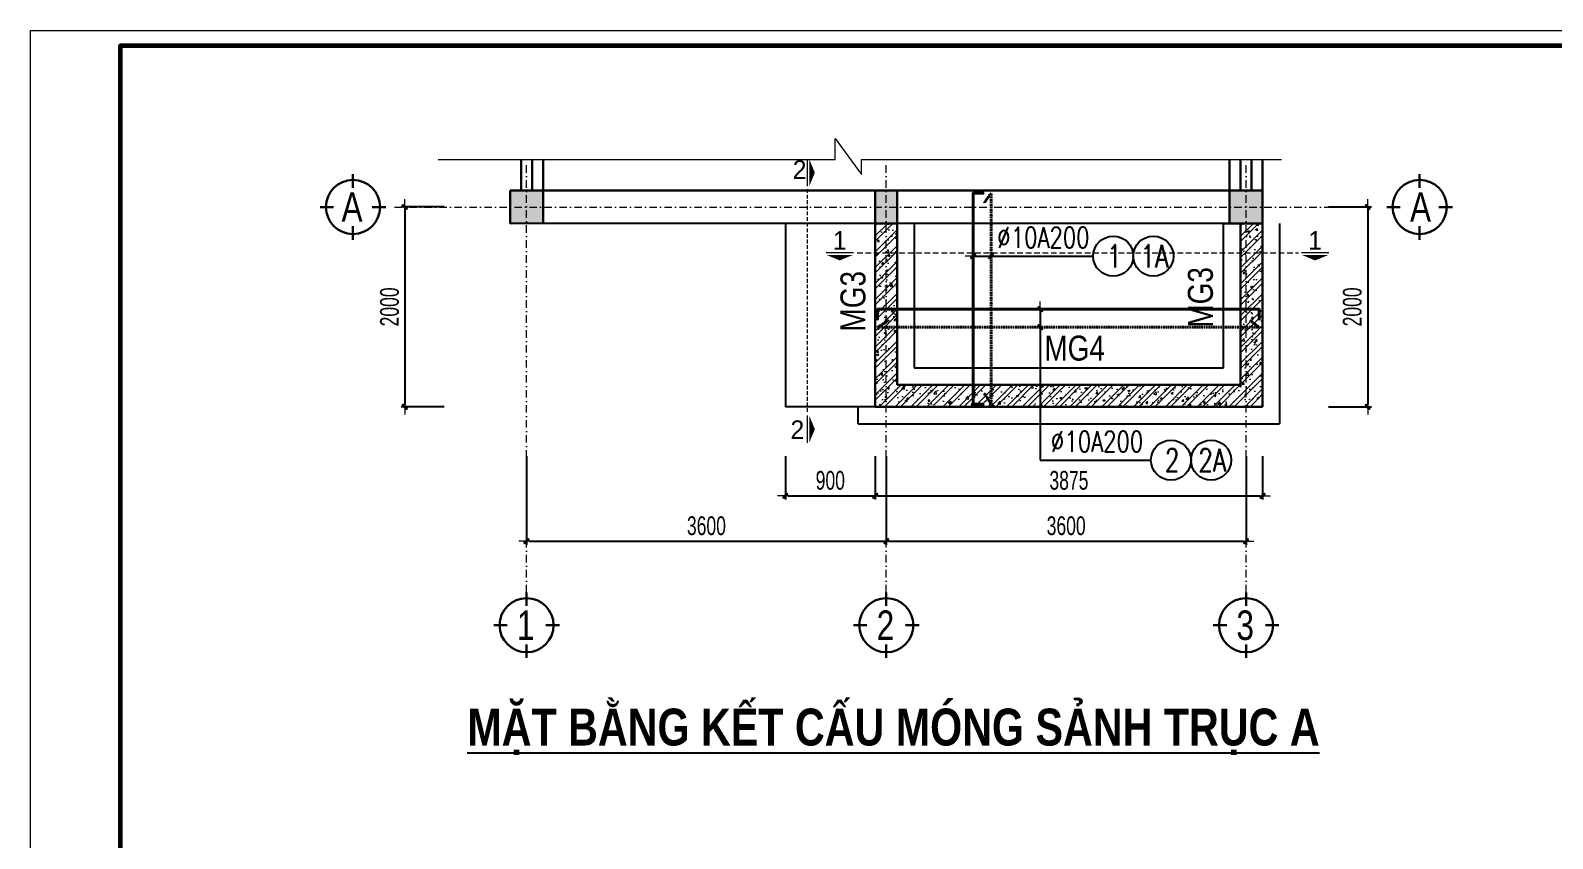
# Model space of a CAD drawing. Header units: millimetres. Extents: x -182770 to 489476, y -561170 to -280028.
# Drawn here: x -113050 to -92740, y -523378 to -512589 of the extents above; entities that cross this region are included whole.
import ezdxf
from ezdxf.enums import TextEntityAlignment as Align

# ---------------------------------------------------------------- set-up
doc = ezdxf.new("R2010")
doc.units = ezdxf.units.MM
doc.header["$MEASUREMENT"] = 0
doc.header["$PDMODE"] = 32
for name, pattern in [('DASHDOT', [1, 0.5, -0.25, 0, -0.25]), ('HIDDEN', [0.375, 0.25, -0.125]), ('HIDDEN2', [0.1875, 0.125, -0.0625])]:
    doc.linetypes.add(name, pattern=pattern)
doc.layers.get('Defpoints').update_dxf_attribs({"color": 1})
for name, color, linetype, lineweight in [('Dim', 252, 'Continuous', 13), ('hatch1', 136, 'Continuous', 9), ('Khungten_LCDI', 7, 'Continuous', 5), ('LC Dim', 8, 'Continuous', 18), ('LC Hatch', 252, 'Continuous', 9), ('LC Khac', 4, 'Continuous', 9), ('LC MANH DUT', 35, 'HIDDEN', 5), ('LC Net dam 1', 30, 'Continuous', 30), ('LC Net dam2', 6, 'Continuous', 40), ('LC Net thay', 63, 'Continuous', 25), ('LC Net truc', 79, 'DASHDOT', 13), ('LC Text1', 3, 'Continuous', 20), ('LC Text2', 7, 'Continuous', 25)]:
    doc.layers.add(name, color=color, linetype=linetype, lineweight=lineweight)
doc.styles.add('1', font='vnsimli.shx', dxfattribs={"width": 0.6})
doc.styles.add('EG 1', font='VHAVANB.TTF')
doc.styles.add('HOATBIF', font='hoatbif.shx', dxfattribs={"width": 0.7})
doc.styles.add('Khungten', font='VHAVAN.TTF', dxfattribs={"width": 0.9, "height": 5000})
doc.styles.add('LC 1', font='VHAVANB.TTF')
doc.styles.add('LC 3', font='vnsimli.shx', dxfattribs={"width": 0.75})
doc.styles.add('LC3', font='VHARIALB.TTF', dxfattribs={"width": 0.8})
doc.styles.add('T2', font='VHARIAL.TTF', dxfattribs={"width": 0.8})
doc.styles.add('Tahoma', font='tahoma.ttf')
doc.styles.add('Title', font='VHBLACK.TTF', dxfattribs={"width": 0.8})
doc.dimstyles.new('1-100$7', dxfattribs={"dimtxt": 230, "dimasz": 300, "dimexe": 50, "dimexo": 300, "dimgap": 80, "dimtad": 1, "dimdec": 3, "dimzin": 12, "dimdsep": 46, "dimtxsty": '1', "dimblk1": 'ARCHTICK', "dimblk2": 'ARCHTICK', "dimsah": 1, "dimcen": 0.09, "dimdle": 160, "dimclrd": 6, "dimclre": 6, "dimclrt": 2, "dimadec": 3, "dimazin": 3, "dimtfac": 1, "dimtdec": 3, "dimtix": 1, "dimtmove": 2, "dimatfit": 3, "dimldrblk": 'DOTSMALL', "dimfxl": 1, "dimtolj": 1, "dimtzin": 15, "dimarcsym": 0})
doc.dimstyles.new('1-110', dxfattribs={"dimscale": 110, "dimtxt": 2.5, "dimasz": 0.35, "dimexe": 0.5, "dimexo": 1, "dimgap": 0.8, "dimtad": 1, "dimdec": 0, "dimzin": 0, "dimdsep": 46, "dimtxsty": 'HOATBIF', "dimblk1": 'DOT', "dimblk2": 'DOT', "dimsah": 1, "dimcen": -1, "dimdle": 1, "dimclrd": 256, "dimclre": 256, "dimclrt": 4, "dimadec": 3, "dimazin": 2, "dimtfac": 0.333333, "dimtdec": 0, "dimtix": 1, "dimtmove": 2, "dimatfit": 3, "dimldrblk": 'DOT', "dimfxl": 1, "dimtvp": 0.833333, "dimtolj": 1, "dimtzin": 0, "dimarcsym": 0})

# ---------------------------------------------------------------- blocks, each defined once
blk = doc.blocks.new('lcdi fix')
at = {"layer": 'Defpoints', "lineweight": 0}
blk.add_lwpolyline([(-1200, -14850), (-1200, 14850), (40800, 14850), (40800, -14850)], close=True, dxfattribs=at)
at = {"layer": 'Khungten_LCDI', "color": 5, "lineweight": 60}
blk.add_lwpolyline([(0, -14650), (0, 14650), (40600, 14650), (40600, -14650)], close=True, dxfattribs=at)
at = {"color": 7, "style": 'Khungten', "width": 0.8}
for tag, p in [('REVISION', (39499, -10746)), ('NGAYHT', (39546, -11609))]:
    blk.add_attdef(tag, text='', height=200, dxfattribs=at).set_placement(p, align=Align.CENTER)
at = {"layer": 'LC Text1', "color": 3, "style": 'LC 1', "width": 1.834006}
for tag, p, p2 in [('TENBANVE1', (36913, -8886), (40339, -8886)), ('TENBANVE2', (36913, -9562), (40339, -9562))]:
    blk.add_attdef(tag, text='', height=250, dxfattribs=at).set_placement(p, p2, align=Align.FIT)
at = {"layer": 'LC Text1', "style": 'Title', "width": 0.7}
blk.add_attdef('SOBANVE', text='', height=250, dxfattribs=at).set_placement((39562, -13896), align=Align.CENTER)
blk = doc.blocks.new('DOT')
at = {"layer": 'LC Dim'}
blk.add_line((-3, 0), (3, 0), dxfattribs=at)
at = {"layer": 'LC Dim', "color": 4}
blk.add_line((-1, -1), (1, 1), dxfattribs=at)
blk.add_lwpolyline([(0.5, 1), (-1, -0.5), (-0.5, -1), (1, 0.5)], close=True, dxfattribs=at)
blk = doc.blocks.new('*D1208')
at = {"layer": 'Defpoints', "color": 0, "ltscale": 2, "transparency": 16777216}
for p in [(-107429, -514946), (-108053, -517613), (-107429, -517613)]:
    blk.add_point(p, dxfattribs=at)
at = {"layer": 'LC Dim', "lineweight": -2, "ltscale": 2, "transparency": 16777216}
for p, q in [((-107529, -514946), (-108103, -514946)), ((-108053, -514981), (-108053, -517578)), ((-107529, -517613), (-108103, -517613))]:
    blk.add_line(p, q, dxfattribs=at)
at = {"layer": 'LC Dim', "lineweight": -2, "ltscale": 2, "transparency": 16777216, "xscale": 35, "yscale": 35, "zscale": 35}
for p, rotation in [((-108053, -514946), 90), ((-108053, -517613), 270)]:
    blk.add_blockref('DOT', p, dxfattribs=dict(at, rotation=rotation))
at = {"layer": 'LC Dim', "color": 4, "ltscale": 2, "transparency": 16777216, "insert": (-108258, -516280), "char_height": 250, "attachment_point": 5, "rotation": 90, "style": 'HOATBIF'}
blk.add_mtext('\\A1;2000', dxfattribs=at)
blk = doc.blocks.new('_Dot')
at = {"color": 0, "linetype": 'ByBlock', "lineweight": -2}
blk.add_line((-0.5, 0), (-1, 0), dxfattribs=at)
at = {"color": 0, "linetype": 'ByBlock', "const_width": 0.5}
blk.add_lwpolyline([(-0.25, 0, 1), (0.25, 0, 1)], format="xyb", close=True, dxfattribs=at)
blk = doc.blocks.new('KyHieu TrucDinhVi')
at = {"color": 7, "lineweight": 30}
for p, q in [((0, 2.36), (0, 4)), ((-2.36, 0), (-4, 0)), ((2.36, 0), (4, 0)), ((0, -2.36), (0, -4))]:
    blk.add_line(p, q, dxfattribs=at)
blk.add_circle((0, 0), 3.3, dxfattribs=at)
at = {"ltscale": 20, "style": 'Tahoma'}
blk.add_attdef('AA', text='', height=3, dxfattribs=at).set_placement((0, 0), align=Align.MIDDLE_CENTER)
blk = doc.blocks.new('*D1209')
at = {"layer": 'Defpoints', "color": 0, "ltscale": 2, "transparency": 16777216}
for p in [(-95831, -514946), (-95831, -517613), (-95207, -517613)]:
    blk.add_point(p, dxfattribs=at)
at = {"layer": 'LC Dim', "lineweight": -2, "ltscale": 2, "transparency": 16777216}
for p, q in [((-95731, -514946), (-95157, -514946)), ((-95207, -514981), (-95207, -517578)), ((-95731, -517613), (-95157, -517613))]:
    blk.add_line(p, q, dxfattribs=at)
at = {"layer": 'LC Dim', "lineweight": -2, "ltscale": 2, "transparency": 16777216, "xscale": 35, "yscale": 35, "zscale": 35}
for p, rotation in [((-95207, -514946), 90), ((-95207, -517613), 270)]:
    blk.add_blockref('DOT', p, dxfattribs=dict(at, rotation=rotation))
at = {"layer": 'LC Dim', "color": 4, "ltscale": 2, "transparency": 16777216, "insert": (-95412, -516280), "char_height": 250, "attachment_point": 5, "rotation": 90, "style": 'HOATBIF'}
blk.add_mtext('\\A1;2000', dxfattribs=at)
blk = doc.blocks.new('*D1210')
at = {"layer": 'Defpoints', "color": 0, "ltscale": 2, "transparency": 16777216}
for p in [(-102977, -518172), (-101777, -518172), (-101777, -518802)]:
    blk.add_point(p, dxfattribs=at)
at = {"layer": 'LC Dim', "lineweight": -2, "ltscale": 2, "transparency": 16777216}
for p, q in [((-102977, -518272), (-102977, -518852)), ((-101777, -518272), (-101777, -518852)), ((-102942, -518802), (-101812, -518802))]:
    blk.add_line(p, q, dxfattribs=at)
at = {"layer": 'LC Dim', "lineweight": -2, "ltscale": 2, "transparency": 16777216, "xscale": 35, "yscale": 35, "zscale": 35, "rotation": 180}
blk.add_blockref('DOT', (-102977, -518802), dxfattribs=at)
at = {"layer": 'LC Dim', "lineweight": -2, "ltscale": 2, "transparency": 16777216, "xscale": 35, "yscale": 35, "zscale": 35}
blk.add_blockref('DOT', (-101777, -518802), dxfattribs=at)
at = {"layer": 'LC Dim', "color": 4, "ltscale": 2, "transparency": 16777216, "insert": (-102377, -518597), "char_height": 250, "attachment_point": 5, "style": 'HOATBIF'}
blk.add_mtext('\\A1;900', dxfattribs=at)
blk = doc.blocks.new('*D1211')
at = {"layer": 'Defpoints', "color": 0, "ltscale": 2, "transparency": 16777216}
for p in [(-101777, -518172), (-96610, -518172), (-96610, -518802)]:
    blk.add_point(p, dxfattribs=at)
at = {"layer": 'LC Dim', "lineweight": -2, "ltscale": 2, "transparency": 16777216}
for p, q in [((-101777, -518272), (-101777, -518852)), ((-96610, -518272), (-96610, -518852)), ((-101742, -518802), (-96645, -518802))]:
    blk.add_line(p, q, dxfattribs=at)
at = {"layer": 'LC Dim', "lineweight": -2, "ltscale": 2, "transparency": 16777216, "xscale": 35, "yscale": 35, "zscale": 35, "rotation": 180}
blk.add_blockref('DOT', (-101777, -518802), dxfattribs=at)
at = {"layer": 'LC Dim', "lineweight": -2, "ltscale": 2, "transparency": 16777216, "xscale": 35, "yscale": 35, "zscale": 35}
blk.add_blockref('DOT', (-96610, -518802), dxfattribs=at)
at = {"layer": 'LC Dim', "color": 4, "ltscale": 2, "transparency": 16777216, "insert": (-99193, -518597), "char_height": 250, "attachment_point": 5, "style": 'HOATBIF'}
blk.add_mtext('\\A1;3875', dxfattribs=at)
blk = doc.blocks.new('*D1212')
at = {"layer": 'Defpoints', "color": 0, "ltscale": 2, "transparency": 16777216}
for p in [(-106430, -518172), (-101630, -518172), (-101630, -519408)]:
    blk.add_point(p, dxfattribs=at)
at = {"layer": 'LC Dim', "lineweight": -2, "ltscale": 2, "transparency": 16777216}
for p, q in [((-106430, -518272), (-106430, -519458)), ((-101630, -518272), (-101630, -519458)), ((-106395, -519408), (-101665, -519408))]:
    blk.add_line(p, q, dxfattribs=at)
at = {"layer": 'LC Dim', "lineweight": -2, "ltscale": 2, "transparency": 16777216, "xscale": 35, "yscale": 35, "zscale": 35, "rotation": 180}
blk.add_blockref('DOT', (-106430, -519408), dxfattribs=at)
at = {"layer": 'LC Dim', "lineweight": -2, "ltscale": 2, "transparency": 16777216, "xscale": 35, "yscale": 35, "zscale": 35}
blk.add_blockref('DOT', (-101630, -519408), dxfattribs=at)
at = {"layer": 'LC Dim', "color": 4, "ltscale": 2, "transparency": 16777216, "insert": (-104030, -519203), "char_height": 250, "attachment_point": 5, "style": 'HOATBIF'}
blk.add_mtext('\\A1;3600', dxfattribs=at)
blk = doc.blocks.new('*D1213')
at = {"layer": 'Defpoints', "color": 0, "ltscale": 2, "transparency": 16777216}
for p in [(-101630, -518172), (-96830, -518172), (-96830, -519408)]:
    blk.add_point(p, dxfattribs=at)
at = {"layer": 'LC Dim', "lineweight": -2, "ltscale": 2, "transparency": 16777216}
for p, q in [((-101630, -518272), (-101630, -519458)), ((-96830, -518272), (-96830, -519458)), ((-101595, -519408), (-96865, -519408))]:
    blk.add_line(p, q, dxfattribs=at)
at = {"layer": 'LC Dim', "lineweight": -2, "ltscale": 2, "transparency": 16777216, "xscale": 35, "yscale": 35, "zscale": 35, "rotation": 180}
blk.add_blockref('DOT', (-101630, -519408), dxfattribs=at)
at = {"layer": 'LC Dim', "lineweight": -2, "ltscale": 2, "transparency": 16777216, "xscale": 35, "yscale": 35, "zscale": 35}
blk.add_blockref('DOT', (-96830, -519408), dxfattribs=at)
at = {"layer": 'LC Dim', "color": 4, "ltscale": 2, "transparency": 16777216, "insert": (-99230, -519203), "char_height": 250, "attachment_point": 5, "style": 'HOATBIF'}
blk.add_mtext('\\A1;3600', dxfattribs=at)
blk = doc.blocks.new('TIEUDE1')
at = {"layer": 'LC Text2', "color": 7, "style": 'LC 1'}
blk.add_attdef('TIªU§Ò', text='', height=5, dxfattribs=at).set_placement((0, 0), align=Align.BOTTOM_CENTER)
blk.add_attdef('TL', text='', height=3, dxfattribs=at).set_placement((0, -2), align=Align.TOP_CENTER)

msp = doc.modelspace()

# ---------------------------------------------------------------- hatches: boundary and pattern name
at = {"layer": 'LC Hatch', "ltscale": 250}
h = msp.add_hatch(dxfattribs=at)
h.set_pattern_fill('BTCT', color=256, scale=40)
h.set_pattern_definition([(50, (-342300.56, -61923.42), (286.90407, -25.10085), [30, -330]), (355, (-342300.56, -61923.42), (-55.50053, 300.87685), [24, -264]), (100.4514, (-342276.65, -61925.5), (231.40375, 275.77582), [25.49608, -280.45684]), (46.1842, (-342300.56, -61843.42), (426.89642, -66.2076), [45, -495]), (96.6356, (-342265, -61848.94), (373.86508, 389.64715), [38.2441, -420.6852]), (351.1842, (-342300.56, -61843.4), (373.86478, 389.64744), [36, -396]), (21, (-342260.56, -61863.42), (238.76282, -161.04756), [30, -330]), (326, (-342260.56, -61863.42), (97.32613, 290.06002), [24, -264]), (71.4514, (-342240.66, -61876.84), (336.08905, 129.0122), [25.49608, -280.45684]), (37.5, (-342300.56, -61923.42), (4.863942, 133.157542), [0, -260.8, 0, -268, 0, -265]), (7.5, (-342300.56, -61923.42), (105.227815, 157.764685), [0, -152.8, 0, -254.8, 0, -101]), (327.5, (-342389.76, -61923.42), (213.528974, -9.021949), [0, -100, 0, -312, 0, -414]), (317.5, (-342429.76, -61923.42), (233.27447, 40.04199), [0, -130, 0, -207.2, 0, -294]), (45, (-342300.56, -61923.42), (-106.066017, 106.066017), []), (45, (-342229.85, -61923.42), (-106.066017, 106.066017), [])])
h.paths.add_polyline_path([(-106209.9, -514726.3), (-106649.9, -514726.3), (-106649.9, -515166.5), (-106209.9, -515166.3)])
h.paths.add_polyline_path([(-101484.6, -514726.3), (-101777.9, -514726.3), (-101777.9, -515163.9), (-101484.6, -515163.7)])
h.paths.add_polyline_path([(-96609.9, -514726.3), (-97049.9, -514726.3), (-97049.9, -515166.3), (-96609.9, -515166.3)])
h = msp.add_hatch(dxfattribs=at)
h.set_pattern_fill('BTCT', color=256, scale=40)
h.set_pattern_definition([(50, (-17623.77, 1783.11), (286.90407, -25.10085), [30, -330]), (355, (-17623.77, 1783.11), (-55.50053, 300.87685), [24, -264]), (100.4514, (-17599.86, 1781.02), (231.40375, 275.77582), [25.49608, -280.45684]), (46.1842, (-17623.77, 1863.1), (426.89642, -66.2076), [45, -495]), (96.6356, (-17588.2, 1857.6), (373.86508, 389.64715), [38.2441, -420.6852]), (351.1842, (-17623.77, 1863.1), (373.86478, 389.64744), [36, -396]), (21, (-17583.77, 1843.11), (238.76282, -161.04756), [30, -330]), (326, (-17583.77, 1843.11), (97.32613, 290.06002), [24, -264]), (71.4514, (-17563.88, 1829.7), (336.08905, 129.0122), [25.49608, -280.45684]), (37.5, (-17623.77, 1783.11), (4.863942, 133.157542), [0, -260.8, 0, -268, 0, -265]), (7.5, (-17623.77, 1783.11), (105.227815, 157.764685), [0, -152.8, 0, -254.8, 0, -101]), (327.5, (-17712.97, 1783.11), (213.528974, -9.021949), [0, -100, 0, -312, 0, -414]), (317.5, (-17752.97, 1783.11), (233.27447, 40.04199), [0, -130, 0, -207.2, 0, -294]), (45, (-17623.77, 1783.11), (-106.066017, 106.066017), []), (45, (-17553.06, 1783.11), (-106.066017, 106.066017), [])])
h.paths.add_polyline_path([(-101776.6, -517612.9), (-96609.9, -517612.9), (-96608.6, -517612.9), (-96609.9, -515166.3), (-96902, -515166.3), (-96902, -517319.9), (-101483.4, -517319.9), (-101484.6, -515166.3), (-101776.6, -515166.3)])

# ---------------------------------------------------------------- linework, layer by layer
at = {"layer": 'hatch1'}
msp.add_lwpolyline([(-107608.5, -514310.5), (-102311, -514310.5), (-102311, -514032.3), (-101959.7, -514512.3), (-101959.7, -514310.5), (-96355.1, -514310.5)], dxfattribs=at)
at = {"layer": 'LC Khac', "color": 1, "ltscale": 2}
for p, q in [((-102683.7, -514306.2), (-102683.7, -514670.3)), ((-102069.2, -515559.3), (-102433.3, -515559.3)), ((-95726.2, -515559.3), (-96090.3, -515559.3)), ((-102683.7, -517730.3), (-102683.7, -518094.4))]:
    msp.add_line(p, q, dxfattribs=at)
for points in [[(-102583.2, -514488.3, 0, 353.6, 0), (-102656.2, -514488.3, 206.3, 206.3, 0)], [(-102251.2, -515659.8, 0, 353.6, 0), (-102251.2, -515586.7, 206.3, 206.3, 0)], [(-95908.2, -515659.8, 0, 353.6, 0), (-95908.2, -515586.7, 206.3, 206.3, 0)], [(-102583.2, -517912.4, 0, 353.6, 0), (-102656.2, -517912.4, 206.3, 206.3, 0)]]:
    msp.add_lwpolyline(points, format="xyseb", dxfattribs=at)
at = {"layer": 'LC MANH DUT', "ltscale": 200}
msp.add_line((-102683.7, -514706.9), (-102683.7, -517697.4), dxfattribs=at)
at = {"layer": 'LC MANH DUT', "ltscale": 300}
msp.add_line((-102019.5, -515559.3), (-96129.8, -515559.3), dxfattribs=at)
at = {"layer": 'LC Net dam 1', "ltscale": 500}
for p, q in [((-106503.3, -514726.3), (-106503.3, -514310.5)), ((-106356.6, -514726.3), (-106356.6, -514310.5)), ((-106209.9, -515166.3), (-106209.9, -514310.5)), ((-97049.9, -515166.3), (-97049.9, -514310.5)), ((-96903.3, -514726.3), (-96903.3, -514310.5)), ((-96756.6, -514726.3), (-96756.6, -514310.5)), ((-96609.9, -515166.3), (-96609.9, -514310.5)), ((-106649.9, -514726.3), (-106209.9, -514726.3)), ((-106649.9, -515166.5), (-106649.9, -514726.3)), ((-106209.9, -514726.3), (-97049.9, -514726.3)), ((-106209.9, -514726.3), (-106209.9, -515166.3)), ((-101777.9, -514726.2), (-101484.6, -514726.2)), ((-106649.9, -515166.5), (-97049.9, -515161.3)), ((-101776.6, -517612.9), (-101776.6, -515166.3)), ((-101484.6, -515166.3), (-101483.4, -517319.9)), ((-96902, -517319.9), (-96902, -515166.3)), ((-96609.9, -515166.3), (-96608.6, -517612.9)), ((-101483.4, -517319.9), (-96902, -517319.9)), ((-101483.3, -517612.9), (-101776.6, -517612.9)), ((-101776.6, -517612.9), (-96609.9, -517612.9)), ((-96608.6, -517612.9), (-96902, -517612.9))]:
    msp.add_line(p, q, dxfattribs=at)
at = {"layer": 'LC Net dam 1', "ltscale": 2}
msp.add_line((-106209.9, -515166.3), (-106209.9, -514726.3), dxfattribs=at)
at = {"layer": 'LC Net dam 1', "ltscale": 500}
for points in [[(-101777.9, -514726.2), (-101484.6, -514726.2), (-101484.6, -515166.3), (-101777.9, -515166.3)], [(-97049.9, -514726.3), (-96609.9, -514726.3), (-96609.9, -515166.3), (-97049.9, -515166.3)]]:
    msp.add_lwpolyline(points, close=True, dxfattribs=at)
at = {"layer": 'LC Net dam2'}
for points in [[(-100324.7, -517578.8), (-100471.1, -517578.8), (-100471.1, -514762.6), (-100324.7, -514762.6)], [(-101746, -516457.2), (-101746, -516310.8), (-96652.8, -516310.8), (-96652.8, -516457.2)]]:
    msp.add_lwpolyline(points, dxfattribs=at)
at = {"layer": 'LC Net dam2', "linetype": 'HIDDEN2', "ltscale": 2}
for points in [[(-100318.2, -517433.7), (-100232.6, -517578.8), (-100232.6, -514762.6), (-100320.9, -514888.8)], [(-101600.8, -516463.7), (-101746, -516549.3), (-96652.8, -516549.3), (-96779, -516461)]]:
    msp.add_lwpolyline(points, dxfattribs=at)
at = {"layer": 'LC Net thay', "ltscale": 2}
for p, q in [((-102976.6, -515166.3), (-102976.6, -517612.9)), ((-101257.6, -515166.2), (-101256.5, -517092.9)), ((-97129, -517092.9), (-97129, -515166.3)), ((-97129, -515166.3), (-97049.9, -515166.3)), ((-96382.9, -515166.2), (-96381.5, -517839.9)), ((-101256.5, -517092.9), (-97129, -517092.9)), ((-101776.6, -517612.9), (-102976.6, -517612.9)), ((-102003.6, -517839.9), (-102003.6, -517612.9)), ((-102003.6, -517839.9), (-96381.5, -517839.9))]:
    msp.add_line(p, q, dxfattribs=at)
at = {"layer": 'LC Net truc', "ltscale": 200}
for p, q in [((-106429.9, -520092.5), (-106429.9, -514310.5)), ((-101629.9, -520092.5), (-101629.9, -514310.5)), ((-96829.9, -520092.5), (-96829.9, -514310.5)), ((-108193.1, -514946.3), (-95634.4, -514946.3))]:
    msp.add_line(p, q, dxfattribs=at)
at = {"layer": 'LC Net truc', "ltscale": 250}
msp.add_lwpolyline([(-97049.9, -514726.3), (-96609.9, -514726.3), (-96609.9, -515161), (-97049.9, -515161)], close=True, dxfattribs=at)
at = {"layer": 'LC Text2', "ltscale": 100}
for centre in [(-98601.6, -515602.3), (-98066.5, -515602.3), (-97831.3, -518326), (-97296.3, -518326)]:
    msp.add_circle(centre, 267.5, dxfattribs=at)

# ---------------------------------------------------------------- block references
at = {"layer": 'LC Net thay'}
msp.add_blockref('lcdi fix', (-111849.6, -527438.8), dxfattribs=at)
at = {"layer": 'LC Text1'}
ref = msp.add_blockref('KyHieu TrucDinhVi', (-108746.2, -514946.3), dxfattribs=dict(at, xscale=109.33333306, yscale=109.33333306, zscale=109.33333306))
ref.add_attrib('AA', 'a', dxfattribs={"layer": '0', "ltscale": 20, "height": 393.6, "style": 'EG 1', "width": 0.8}).set_placement((-108758.1, -514946.3), align=Align.MIDDLE_CENTER)
ref = msp.add_blockref('KyHieu TrucDinhVi', (-94513.6, -514946.3), dxfattribs=dict(at, xscale=-109.33333306, yscale=109.33333306, zscale=109.33333306))
ref.add_attrib('AA', 'a', dxfattribs={"layer": '0', "ltscale": 20, "height": 393.6, "style": 'EG 1', "width": 0.8}).set_placement((-94501.6, -514946.3), align=Align.MIDDLE_CENTER)
ref = msp.add_blockref('KyHieu TrucDinhVi', (-106429.9, -520529.8), dxfattribs=dict(at, xscale=109.33333306, yscale=109.33333306, zscale=109.33333306))
ref.add_attrib('AA', '1', dxfattribs={"layer": '0', "ltscale": 20, "height": 393.6, "style": 'EG 1', "width": 0.8}).set_placement((-106441.8, -520529.8), align=Align.MIDDLE_CENTER)
ref = msp.add_blockref('KyHieu TrucDinhVi', (-101629.9, -520529.8), dxfattribs=dict(at, xscale=109.33333306, yscale=109.33333306, zscale=109.33333306))
ref.add_attrib('AA', '2', dxfattribs={"layer": '0', "ltscale": 20, "height": 393.6, "style": 'EG 1', "width": 0.8}).set_placement((-101641.8, -520529.8), align=Align.MIDDLE_CENTER)
ref = msp.add_blockref('KyHieu TrucDinhVi', (-96829.9, -520529.8), dxfattribs=dict(at, xscale=109.33333306, yscale=109.33333306, zscale=109.33333306))
ref.add_attrib('AA', '3', dxfattribs={"layer": '0', "ltscale": 20, "height": 393.6, "style": 'EG 1', "width": 0.8}).set_placement((-96841.8, -520529.8), align=Align.MIDDLE_CENTER)
at = {"layer": 'LC Text2'}
ref = msp.add_blockref('TIEUDE1', (-101534.3, -522283.6), dxfattribs=dict(at, xscale=100.0000000001919, yscale=100.0000000001919, zscale=100.0000000001919))
ref.add_attrib('TIªU§Ò', '%%UmÆt b»ng kÕt cÊu mãng s¶nh trôc a', dxfattribs={"color": 7, "height": 492.441, "style": 'LC3', "width": 0.8}).set_placement((-101534.3, -522283.6), align=Align.BOTTOM_CENTER)

# ---------------------------------------------------------------- texts
at = {"ltscale": 2, "style": 'LC 1'}
for tag, text, p in [('2', '', (-102786.1, -514447)), ('1', 'B', (-102251.2, -515392.6)), ('1', 'B', (-95908.2, -515392.6)), ('2', 'A', (-102816.5, -517919.1))]:
    msp.add_attdef(tag, text=text, height=247.5, dxfattribs=at).set_placement(p, align=Align.MIDDLE_CENTER)
at = {"layer": 'LC Text2', "linetype": 'ByBlock', "style": 'LC 3', "width": 0.75}
for p in [(-100149.3, -515491.4), (-99433.1, -518215.2)]:
    msp.add_text('%%C10A200', height=277.78, dxfattribs=at).set_placement(p)
at = {"layer": 'LC Text2', "ltscale": 100, "style": 'LC 3', "width": 0.75}
for s, height, p in [('1', 305.6, (-98586.5, -515602.3)), ('1A', 305.56, (-98051.4, -515602.3)), ('2', 305.6, (-97816.2, -518326)), ('2A', 305.56, (-97281.2, -518326))]:
    msp.add_text(s, height=height, dxfattribs=at).set_placement(p, align=Align.MIDDLE_CENTER)
at = {"layer": 'LC Text2', "style": 'T2', "width": 0.8}
for p in [(-101907.8, -516608.2), (-97272.6, -516556.2)]:
    msp.add_text('mg3', height=333.33, rotation=90, dxfattribs=at).set_placement(p)
msp.add_text('mg4', height=333.33, dxfattribs=at).set_placement((-99520.4, -516997))

# ---------------------------------------------------------------- dimensions: what is measured, and where the dimension line sits
at = {"layer": 'LC Dim', "ltscale": 2}
for base, p1, p2, picture, middle in [((-108053.1, -517612.9), (-107429.2, -514946.3), (-107429.2, -517612.9), '*D1208', (-108258.1, -516279.6)), ((-95206.8, -517612.9), (-95830.7, -514946.3), (-95830.7, -517612.9), '*D1209', (-95411.8, -516279.6))]:
    dim = msp.add_linear_dim(base=base, p1=p1, p2=p2, angle=90, dimstyle='1-110', override={"dimscale": 100, "dimlfac": 0.75}, dxfattribs=at)
    dim.commit()
    dim.dimension.update_dxf_attribs({"geometry": picture, "text_midpoint": middle})
for base, p1, p2, picture, middle in [((-101629.9, -519408.5), (-106429.9, -518172), (-101629.9, -518172), '*D1212', (-104029.9, -519203.5)), ((-101776.6, -518801.6), (-102976.6, -518172), (-101776.6, -518172), '*D1210', (-102376.6, -518596.6)), ((-96609.9, -518801.6), (-101776.6, -518172), (-96609.9, -518172), '*D1211', (-99193.3, -518596.6)), ((-96829.9, -519408.5), (-101629.9, -518172), (-96829.9, -518172), '*D1213', (-99229.9, -519203.5))]:
    dim = msp.add_linear_dim(base=base, p1=p1, p2=p2, dimstyle='1-110', override={"dimscale": 100, "dimlfac": 0.75}, dxfattribs=at)
    dim.commit()
    dim.dimension.update_dxf_attribs({"geometry": picture, "text_midpoint": middle})

# ---------------------------------------------------------------- leaders
at = {"layer": 'Dim'}
for points in [[(-100471.1, -515602.3), (-100137.5, -515602.3), (-98869.1, -515602.3)], [(-100232.6, -515602.3), (-100137.5, -515602.3), (-98869.1, -515602.3)], [(-99574.8, -516310.8), (-99574.8, -518326), (-98098.9, -518326)], [(-99574.8, -516549.3), (-99574.8, -518326), (-98098.9, -518326)]]:
    msp.add_leader(points, dimstyle='1-100$7', override={"dimscale": 100, "dimtxt": 2.5, "dimasz": 0.35, "dimexe": 0.5, "dimexo": 0, "dimgap": 0.8, "dimdec": 0, "dimzin": 0, "dimtxsty": 'HOATBIF', "dimcen": -1, "dimdle": 1, "dimclrd": 256, "dimclre": 256, "dimclrt": 4, "dimazin": 2, "dimtfac": 0.333333, "dimtdec": 0, "dimldrblk": 'DOT', "dimtvp": 0.833333, "dimtzin": 0}, dxfattribs=at)

doc.saveas('drawing.dxf')
